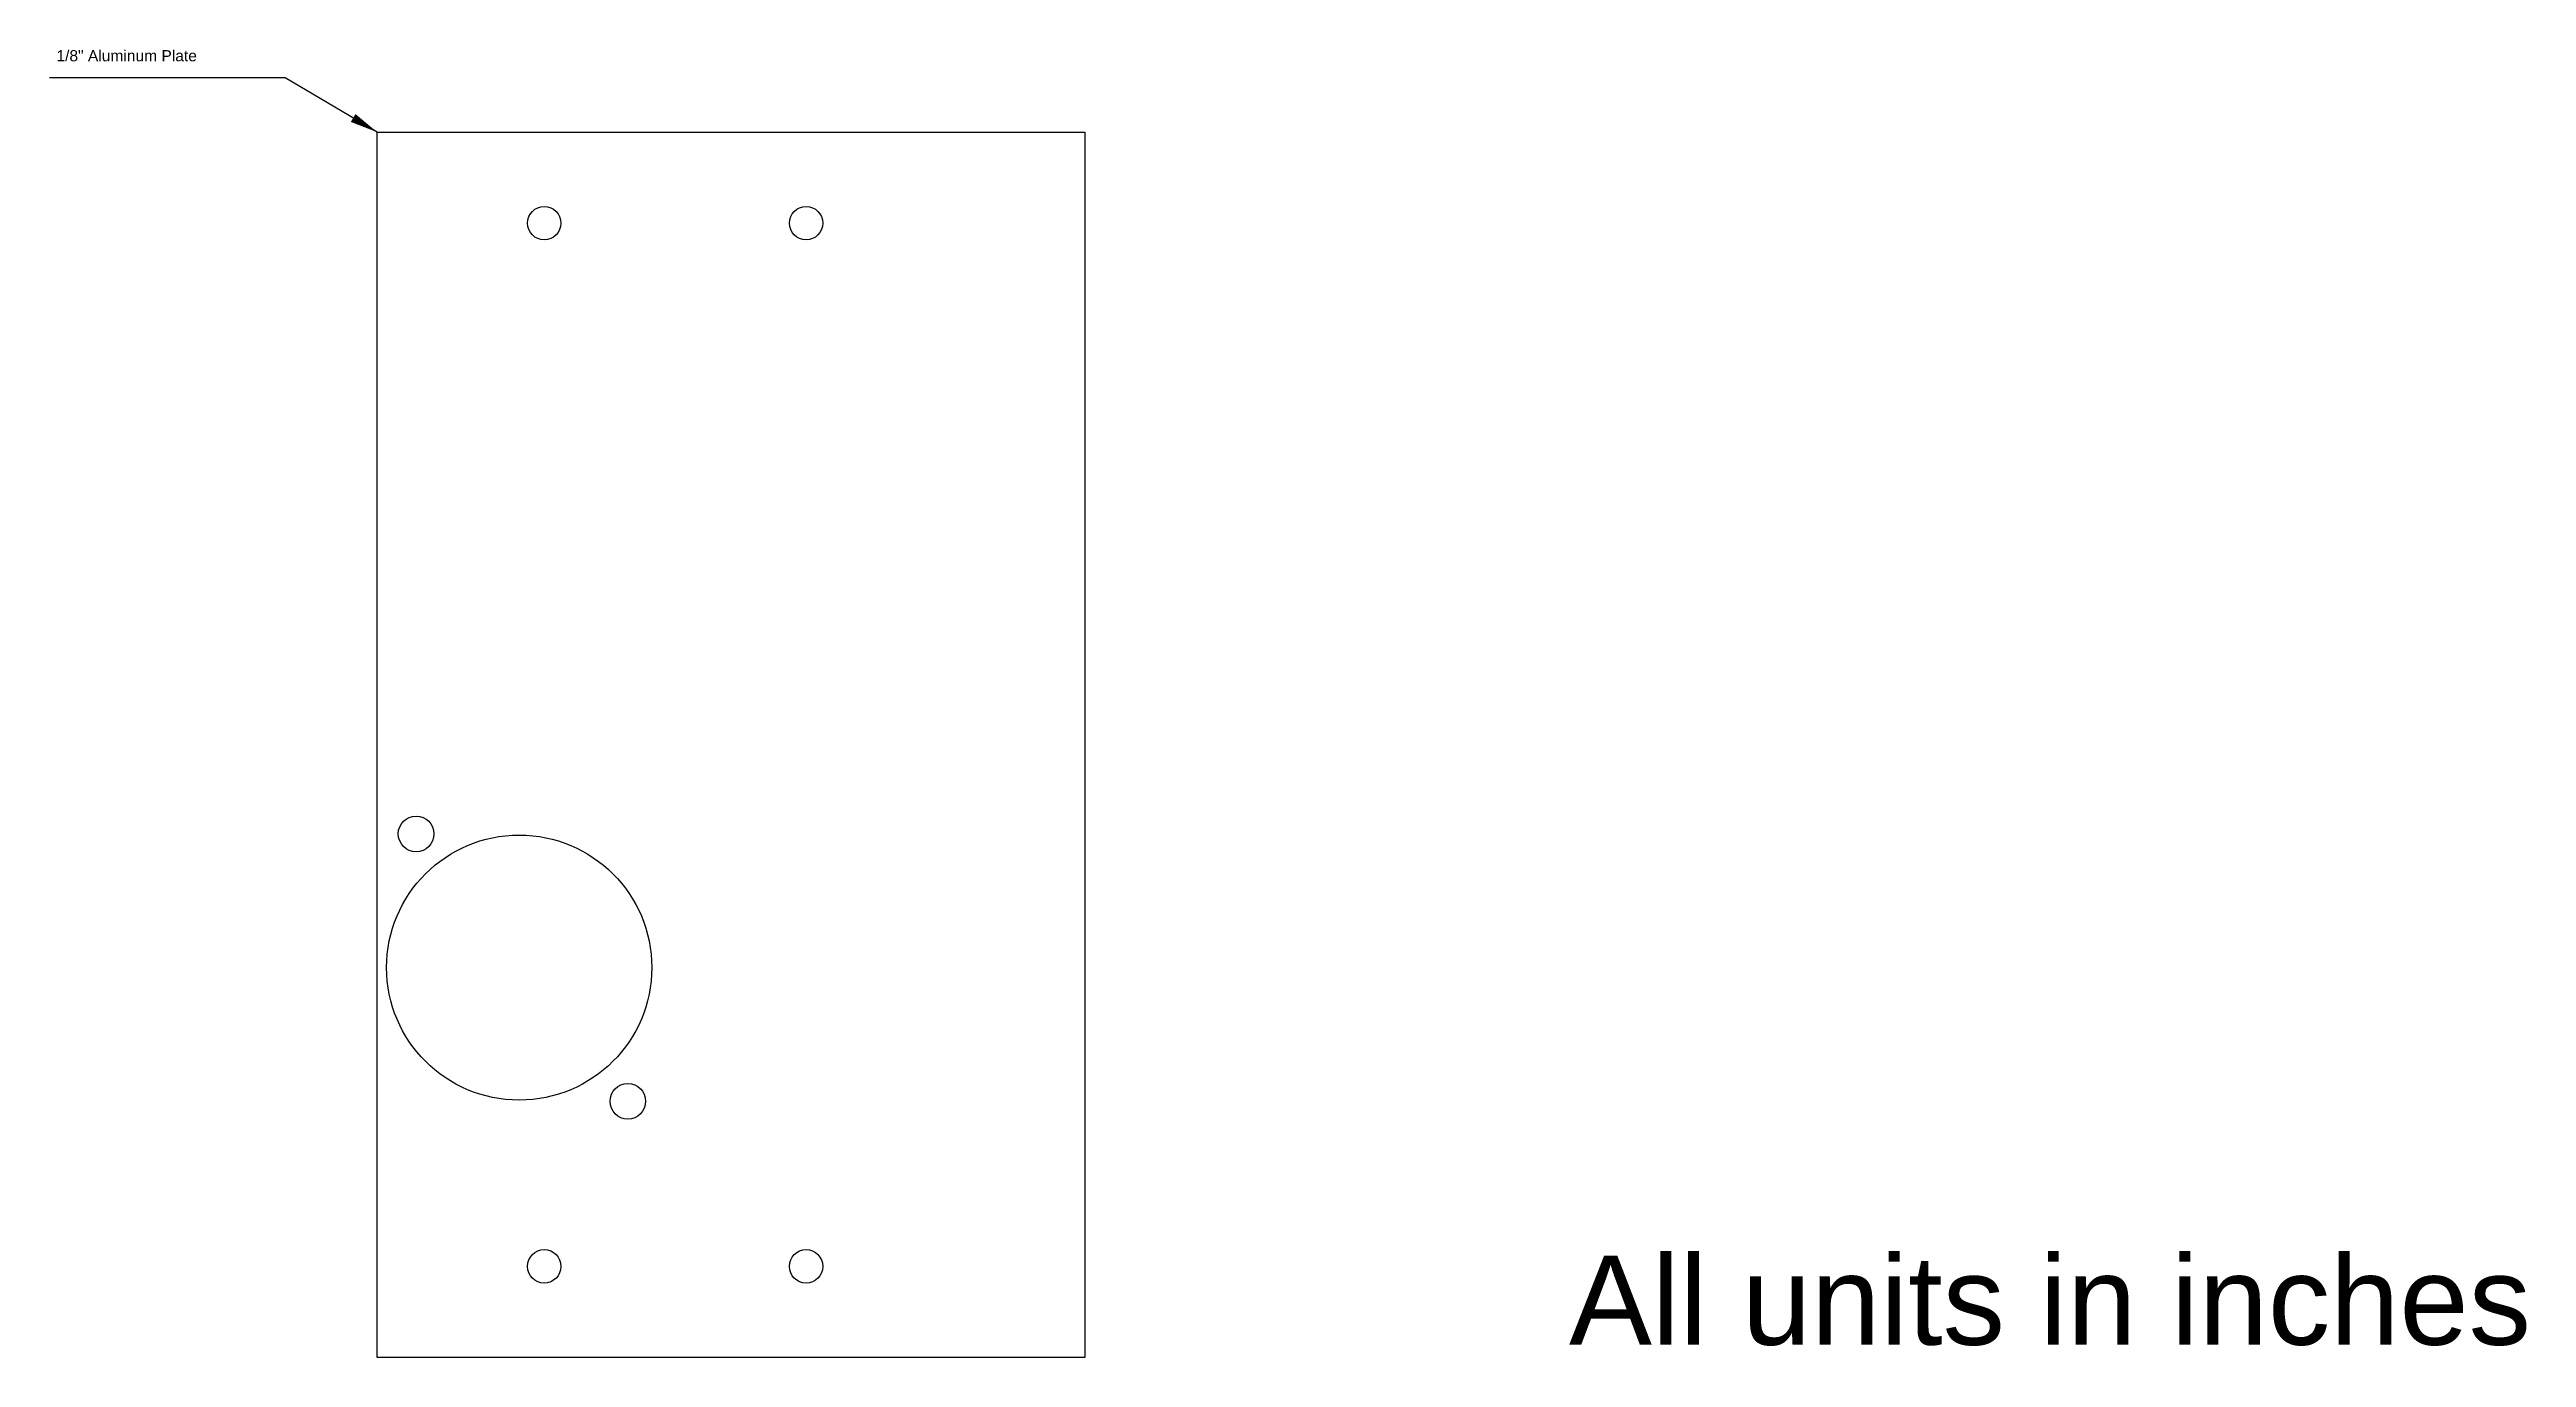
# Model space of a CAD drawing. Header units: millimetres. Extents: x -29 to 193, y 0 to 117.
import ezdxf

# ---------------------------------------------------------------- set-up
doc = ezdxf.new("R2010")
doc.units = ezdxf.units.MM
doc.layers.get('0').update_dxf_attribs({"lineweight": 25, "true_color": 0x000000})
doc.styles.get("Standard").update_dxf_attribs({"font": ''})
doc.styles.add('textstyle0', font='')
doc.styles.add('textstyle1', font='')
doc.styles.get('Standard').set_extended_font_data('txt')
doc.styles.get('textstyle0').set_extended_font_data('Liberation Sans')
doc.styles.get('textstyle1').set_extended_font_data('Liberation Sans')
doc.dimstyles.get("Standard").update_dxf_attribs({"dimtxt": 2.5, "dimasz": 2.5, "dimexe": 1.25, "dimexo": 0.625, "dimtad": 1, "dimtxsty": 'Standard', "dimcen": 2.5, "dimadec": 0, "dimazin": 0, "dimtfac": 1, "dimtmove": 0, "dimatfit": 3, "dimfxl": 1, "dimarcsym": 0})

msp = doc.modelspace()

# ---------------------------------------------------------------- linework, layer by layer
for p, q in [((0, 0), (0, 110)), ((0, 110), (63.5, 110)), ((63.5, 110), (63.5, 0)), ((63.5, 0), (0, 0))]:
    msp.add_line(p, q)
for centre, radius in [((15, 101.83), 1.5), ((38.5, 101.83), 1.5), ((12.75, 35), 11.9), ((3.5, 47), 1.6), ((22.5, 23), 1.6), ((15, 8.18), 1.5), ((38.5, 8.18), 1.5)]:
    msp.add_circle(centre, radius)

# ---------------------------------------------------------------- texts
at = {"char_height": 1, "attachment_point": 1}
for s, insert, style in [('1/8" Aluminum Plate', (-28.78, 117.36), 'textstyle0'), ('\\H8;All units in inches\\P', (106.96, 9.14), 'textstyle1')]:
    msp.add_mtext(s, dxfattribs=dict(at, insert=insert, style=style))

# ---------------------------------------------------------------- leaders
msp.add_leader([(0, 110), (-8.25, 114.88), (-29.4, 114.88)], dimstyle='Standard')

doc.saveas('drawing.dxf')
